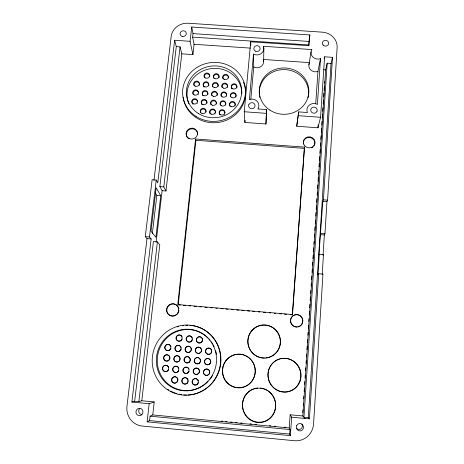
<?xml version="1.0" encoding="UTF-8"?>
<svg xmlns="http://www.w3.org/2000/svg" width="464" height="464" viewBox="0 0 464 464"><rect width="100%" height="100%" fill="white"/><g stroke="black" fill="none" stroke-linecap="round" stroke-linejoin="round"><path stroke-width="0.7" d="M263.366 48.36L263.395 46.284L311.883 49.567L311.715 49.845A6.931 6.374 3.5 0 0 312.724 56.886A6.931 6.374 3.5 0 0 320.172 58.783L320.496 58.667L317.388 104.406L317.074 104.243A7.07 6.629 5.4 0 0 309.302 105.125A7.07 6.629 5.4 0 0 307.267 112.213L307.394 112.526L298.665 111.894L296.722 126.237L317.956 127.797L320.566 117.288L324.603 56.805L332.502 57.339L323.425 199.839L322.845 201.33L318.925 254.91L319.29 254.237L323.46 254.579L322.207 274.514M263.651 61.625L263.848 48.54M190.095 41.302L174.621 40.252L176.274 46.615L180.061 46.87L181.789 53.836L192.925 54.601L190.095 41.302L191.707 27.034L309.813 34.945L309.036 45.716L250.705 41.801L244.25 111.749L244.87 122.432L265.947 123.981L266.574 109.574L257.897 108.947L258.071 108.657A7.006 6.589 -3.7 0 0 257.189 101.39A7.006 6.589 -3.7 0 0 249.719 99.424L249.383 99.54L253.518 54.091L253.82 54.247A6.879 6.339 -3.3 0 0 261.418 53.383A6.879 6.339 -3.3 0 0 263.517 46.586L263.395 46.284M266.574 109.574L265.947 123.981M323.072 255.252L324.348 234.993L324.945 233.804L326.963 201.654L327.578 200.164L337.137 47.635A15.811 14.517 3.7 0 0 322.323 32.161L188.256 23.235A15.596 14.285 -10.8 0 0 171.187 36.418L153.973 180.368M174.621 40.252L157.777 182.845L156.24 180.073L152.117 179.754L145.278 236.64L147.007 238.6L126.968 406.168A18.287 17.412 -72.6 0 0 142.222 426.056L294.524 440.725A18.548 17.754 75.8 0 0 313.565 423.887L322.95 274.108L318.698 273.754L309.413 418.859L308.287 417.67L331.047 63.452L332.502 57.339M319.29 254.237L317.968 274.874L318.698 273.754M302.766 412.624L302.957 409.729M303.247 405.397L303.386 403.228M303.676 398.889L303.868 396.001M304.152 391.662L304.343 388.774M304.633 384.436L304.825 381.541M305.063 377.928L305.254 375.04M305.538 370.701L305.73 367.813M306.02 363.474L306.211 360.586M306.449 356.973L306.64 354.078M306.924 349.74L307.168 346.127M307.406 342.513L307.597 339.625M307.881 335.286L308.073 332.398M308.311 328.785L308.548 325.171M308.792 321.558L308.983 318.664M309.268 314.325L309.459 311.437M309.697 307.823L309.935 304.21M310.178 300.597L310.416 296.983M310.654 293.37L310.845 290.476M311.129 286.143L311.321 283.249M311.564 279.635L311.802 276.022M312.04 272.409L312.231 269.52M312.516 265.182L312.707 262.288M312.951 258.674L313.188 255.061M313.426 251.447L313.664 247.834M313.902 244.221L314.093 241.332M314.383 236.994L314.575 234.105M314.812 230.492L315.05 226.873M315.288 223.259L315.479 220.371M315.769 216.033L316.007 212.419M316.199 209.531L316.436 205.917M316.674 202.304L316.918 198.691M317.156 195.077L317.347 192.183M317.585 188.57L317.823 184.956M318.06 181.343L318.304 177.729M318.542 174.116L318.733 171.222M319.017 166.889L319.255 163.276M319.447 160.382L319.69 156.768M319.928 153.155L320.166 149.541M320.404 145.928L320.595 143.04M320.833 139.42L321.076 135.807M321.314 132.194L321.552 128.58M321.79 124.967L322.028 121.353M322.271 117.74L322.509 114.127M322.7 111.238L322.938 107.625M323.176 104.006L323.414 100.392M323.657 96.779L323.895 93.165M324.087 90.277L324.324 86.664M324.562 83.05L324.661 81.606M304.97 418.435L302.835 415.976L325.67 69.878L327.184 63.185L331.047 63.452M327.184 63.185L303.949 417.258L308.287 417.67M317.956 127.797L318.153 124.92M147.117 421.851L290.383 435.644L289.687 434.072L290 429.548L150.081 416.179L149.588 420.604L147.117 421.851L149.164 403.697L154.21 401.94L152.76 414.932L150.081 416.179M290.383 435.644L291.665 417.177L290.151 414.775L302.835 415.976M315.717 103.866L317.944 71.41L320.496 58.667M290.151 314.662L292.32 314.847L304.465 147.14L195.559 138.991L177.764 304.552L292.517 314.546L304.465 147.14M290.708 431.01L289.229 427.953L290.151 414.775M309.813 34.945L308.56 44.933L192.63 37.12L193.018 33.628L191.707 27.034M296.722 126.237L298.665 111.894M250.827 99.221L253.744 66.961L253.518 54.091M244.87 122.432L245.067 120.286M195.559 138.991L195.912 140.261L178.24 304.912L180.409 305.097M192.925 54.601L194.074 44.283L192.63 37.12M160.753 195.727L155.898 237.284L151.003 231.2L156.153 187.787L160.753 195.727L156.844 195.419L155.376 192.972M156.107 242.307L162.127 190.675L159.86 186.586L176.274 46.615M134.664 401.256L138.858 401.656L157.412 241.906L153.398 241.576L134.664 401.256L131.88 402.062L151.148 238.943L149.483 236.988L145.278 236.64M162.127 190.675L165.979 190.982L163.798 186.893L180.061 46.87M138.858 401.656L141.793 400.763L159.778 244.783L157.412 241.906M165.979 190.982L181.789 53.836M152.366 233.375L156.844 195.419M149.483 236.988L156.24 180.073M308.914 64.74L311.071 51.748M324.168 58.824L324.603 56.805M309.534 62.913L309.691 62.64L263.216 59.45M292.32 314.847L292.517 314.546M317.944 71.41L317.631 71.52A6.641 6.136 3.7 0 1 310.671 69.873A6.641 6.136 3.7 0 1 309.32 63.348M193.018 33.628L308.815 41.435M194.074 44.283L250.409 48.111M323.773 69.751L325.67 69.878M244.25 111.749L266.255 113.349M298.387 115.681L320.566 117.288M195.912 140.261L304.204 148.376M159.86 186.586L163.798 186.893M323.425 199.839L327.578 200.164M322.845 201.33L326.963 201.654M320.786 233.467L324.945 233.804M320.23 234.656L324.348 234.993M147.007 238.6L151.148 238.943M183.297 305.353L185.461 305.538M189.074 305.851L190.518 305.979M194.126 306.292L196.289 306.484M199.903 306.797L201.347 306.924M204.955 307.238L207.124 307.429M210.731 307.742L212.176 307.864M215.789 308.183L217.233 308.305M220.841 308.624L223.004 308.809M225.893 309.065L228.062 309.25M231.669 309.563L233.114 309.691M236.727 310.004L238.89 310.196M241.779 310.445L243.942 310.636M247.556 310.95L249.719 311.135M252.607 311.39L254.777 311.576M258.384 311.895L259.828 312.017M263.436 312.336L265.605 312.521M269.213 312.835L270.657 312.962M274.27 313.275L275.715 313.403M279.322 313.716L281.491 313.908M284.38 314.157L286.543 314.348M141.793 400.763L154.21 401.94M131.88 402.062L149.164 403.697M291.665 417.177L309.413 418.859M221.264 421.103L222.703 421.237M225.574 421.509L227.012 421.648M230.602 421.991L232.041 422.13M235.631 422.472L237.063 422.605M240.659 422.953L242.092 423.087M249.997 423.841L251.43 423.98M255.026 424.322L256.459 424.456M269.387 425.691L270.825 425.83M274.415 426.172L275.854 426.306M284.473 427.129L285.911 427.269M152.76 414.932L289.229 427.953M149.588 420.604L289.687 434.072M253.744 66.961L254.034 67.112A6.595 6.107 -3.2 0 0 261.319 66.288A6.595 6.107 -3.2 0 0 263.332 59.74M250.705 41.801L250.792 45.31M189.84 325.363A34.962 33.953 -72.7 0 1 220.905 360.563A34.962 33.953 -72.7 0 1 187.903 394.98M186.528 395.021A34.962 33.953 -72.7 0 1 183.756 394.922M181.679 394.696A34.962 33.953 -72.7 0 1 178.971 394.197M176.975 393.675A34.962 33.953 -72.7 0 1 170.595 391.048M168.809 390.009A34.962 33.953 -72.7 0 1 167.649 389.25M177.103 326.911A34.962 33.953 -72.7 0 1 178.402 326.523M182.41 325.658A34.962 33.953 -72.7 0 1 183.761 325.479M185.78 325.316A34.962 33.953 -72.7 0 1 187.804 325.276M208.087 381.408A30.63 29.748 -72.8 0 1 165.979 382.017A30.63 29.748 -72.8 0 1 165.944 338.882A30.63 29.748 -72.8 0 1 208.052 338.001M209.038 339.027A30.63 29.748 -72.8 0 1 209.96 340.089M211.259 341.777A30.63 29.748 -72.8 0 1 212.442 343.569M213.162 344.81A30.63 29.748 -72.8 0 1 214.119 346.724M215.638 350.761A30.63 29.748 -72.8 0 1 216.456 354.276M212.541 375.556A30.63 29.748 -72.8 0 1 209.444 379.912M293.086 325.885A6.235 6.119 56.2 0 1 292.517 316.17A6.235 6.119 56.2 0 1 302.029 318.008A6.235 6.119 56.2 0 1 298.219 326.876M297.163 327.05A6.235 6.119 56.2 0 1 293.538 326.18M303.369 144.084A5.823 5.522 6.6 0 1 310.074 137.535A5.823 5.522 6.6 0 1 313.966 145.986M312.985 147.082A5.823 5.522 6.6 0 1 311.744 147.9M188.825 103.808A27.457 25.688 -8.9 0 1 209.548 68.875A27.457 25.688 -8.9 0 1 241.831 93.809M243.519 82.343A31.332 29.302 -8.9 0 1 221.647 121.794A31.332 29.302 -8.9 0 1 183.205 97.173M176.245 315.039A6.171 6.02 -55.5 0 1 167.637 313.258A6.171 6.02 -55.5 0 1 170.102 304.651A6.171 6.02 -55.5 0 1 178.42 307.429M178.611 307.922A6.171 6.02 -55.5 0 1 178.866 308.949M178.901 310.549A6.171 6.02 -55.5 0 1 178.698 311.599M178.524 312.11A6.171 6.02 -55.5 0 1 177.764 313.531M177.434 313.954A6.171 6.02 -55.5 0 1 176.668 314.714M188.628 138.742A5.754 5.446 -13.8 0 1 189.66 129.311A5.754 5.446 -13.8 0 1 197.71 134.659M200.674 342.803A3.12 3.051 -71.1 0 1 196.643 340.965A3.12 3.051 -71.1 0 1 198.714 336.939A3.12 3.051 -71.1 0 1 202.524 339.196M202.559 340.414A3.12 3.051 -71.1 0 1 200.895 342.699M191.325 341.4A3.12 3.045 -68.1 0 1 186.795 340.686A3.12 3.045 -68.1 0 1 188.152 336.197A3.12 3.045 -68.1 0 1 192.328 338.076M192.351 339.764A3.12 3.045 -68.1 0 1 191.504 341.231M181.209 340.472A3.12 3.039 -65.7 0 1 177.074 340.303A3.12 3.039 -65.7 0 1 176.993 336.093A3.12 3.039 -65.7 0 1 181.117 335.594M181.302 335.745A3.12 3.039 -65.7 0 1 182.12 336.922M182.161 339.068A3.12 3.039 -65.7 0 1 181.389 340.309M168.652 350.587A3.138 3.045 -66.1 0 1 165.143 348.638A3.138 3.045 -66.1 0 1 166.663 344.787A3.138 3.045 -66.1 0 1 170.566 345.726M170.694 345.935A3.138 3.045 -66.1 0 1 170.972 346.602M170.984 348.302A3.138 3.045 -66.1 0 1 170.59 349.201M170.45 349.404A3.138 3.045 -66.1 0 1 170.3 349.595M170.131 349.775A3.138 3.045 -66.1 0 1 169.754 350.088M169.551 350.221A3.138 3.045 -66.1 0 1 168.884 350.523M179.701 351.144A3.138 3.051 -68.2 0 1 175.56 350.14A3.138 3.051 -68.2 0 1 176.517 345.866A3.138 3.051 -68.2 0 1 180.705 346.643M180.832 346.852A3.138 3.051 -68.2 0 1 181.175 347.756M181.186 348.974A3.138 3.051 -68.2 0 1 180.45 350.511M180.281 350.691A3.138 3.051 -68.2 0 1 179.904 351.004M190.449 351.613A3.138 3.057 -70.7 0 1 185.472 350.552A3.138 3.057 -70.7 0 1 188.413 346.248A3.138 3.057 -70.7 0 1 191.139 350.598M190.907 351.039A3.138 3.057 -70.7 0 1 190.617 351.434M200.651 352.512A3.138 3.062 -73.6 0 1 195.657 351.492A3.138 3.062 -73.6 0 1 198.551 347.165A3.138 3.062 -73.6 0 1 201.33 351.497M201.103 351.938A3.138 3.062 -73.6 0 1 200.813 352.333M210.813 353.469A3.138 3.068 -77 0 1 205.726 352.054A3.138 3.068 -77 0 1 209.415 348.162A3.138 3.068 -77 0 1 210.981 353.295M168.647 360.499A3.161 3.057 -68.2 0 1 164.331 359.728A3.161 3.057 -68.2 0 1 165.294 355.314A3.161 3.057 -68.2 0 1 169.557 356.311M169.667 356.526A3.161 3.057 -68.2 0 1 169.795 358.927M169.604 359.38A3.161 3.057 -68.2 0 1 169.337 359.803M169.186 359.994A3.161 3.057 -68.2 0 1 168.838 360.342M178.808 361.439A3.161 3.062 -70.4 0 1 174.128 359.82A3.161 3.062 -70.4 0 1 177.167 355.731A3.161 3.062 -70.4 0 1 179.968 359.878M179.771 360.331A3.161 3.062 -70.4 0 1 179.51 360.748M179.353 360.946A3.161 3.062 -70.4 0 1 179 361.288M189.005 362.372A3.161 3.068 -72.8 0 1 184.318 360.748A3.161 3.068 -72.8 0 1 187.346 356.654A3.161 3.068 -72.8 0 1 190.165 360.806M189.967 361.265A3.161 3.068 -72.8 0 1 189.706 361.682M189.55 361.874A3.161 3.068 -72.8 0 1 189.202 362.222M199.781 362.784A3.161 3.074 -75.6 0 1 194.706 362.164A3.161 3.074 -75.6 0 1 197.27 357.593A3.161 3.074 -75.6 0 1 200.384 361.711M200.193 362.169A3.161 3.074 -75.6 0 1 199.932 362.593M168.206 370.289A3.178 3.068 -70.1 0 1 163.705 370.829A3.178 3.068 -70.1 0 1 163.635 366.183A3.178 3.068 -70.1 0 1 168.148 366.374M168.42 366.775A3.178 3.068 -70.1 0 1 168.629 367.215M168.664 369.408A3.178 3.068 -70.1 0 1 168.345 370.081M178.402 371.246A3.178 3.074 -72.2 0 1 173.896 371.751A3.178 3.074 -72.2 0 1 173.849 367.099A3.178 3.074 -72.2 0 1 178.367 367.326M178.64 367.732A3.178 3.074 -72.2 0 1 178.843 368.178M178.866 370.371A3.178 3.074 -72.2 0 1 178.547 371.043M189.103 371.287A3.178 3.08 -74.6 0 1 184.394 372.911A3.178 3.08 -74.6 0 1 184.289 367.836A3.178 3.08 -74.6 0 1 189.057 369.089M197.333 374.262A3.178 3.086 -77.2 0 1 193.494 372.296A3.178 3.086 -77.2 0 1 195.356 368.277A3.178 3.086 -77.2 0 1 199.294 370.028M199.439 370.504A3.178 3.086 -77.2 0 1 199.416 371.989M199.259 372.459A3.178 3.086 -77.2 0 1 197.56 374.175M209.508 373.427A3.178 3.091 -80.1 0 1 204.81 374.738A3.178 3.091 -80.1 0 1 204.711 369.75A3.178 3.091 -80.1 0 1 209.455 370.771M209.554 370.997A3.178 3.091 -80.1 0 1 209.6 373.195M177.434 381.605A3.196 3.086 -73.8 0 1 172.77 382.319A3.196 3.086 -73.8 0 1 172.91 377.47A3.196 3.086 -73.8 0 1 177.532 378.276M177.642 378.496A3.196 3.086 -73.8 0 1 177.666 381.164M186.667 383.589A3.196 3.091 -76.1 0 1 182.474 382.597A3.196 3.091 -76.1 0 1 183.396 378.23A3.196 3.091 -76.1 0 1 187.636 378.995M187.885 379.419A3.196 3.091 -76.1 0 1 188.169 380.37M188.152 381.367A3.196 3.091 -76.1 0 1 187.415 382.945M187.247 383.125A3.196 3.091 -76.1 0 1 186.876 383.45M197.832 383.722A3.202 3.097 -78.6 0 1 193.761 384.569A3.202 3.097 -78.6 0 1 192.572 380.486A3.202 3.097 -78.6 0 1 196.394 378.786M196.62 378.879A3.202 3.097 -78.6 0 1 197.919 379.964M198.047 380.173A3.202 3.097 -78.6 0 1 198.337 380.857M198.366 382.591A3.202 3.097 -78.6 0 1 197.977 383.513M192.253 103.327A2.836 2.656 -11.9 0 1 194.103 99.551A2.836 2.656 -11.9 0 1 197.629 101.894M197.397 103.124A2.836 2.656 -11.9 0 1 197.299 103.315M192.914 104.145A2.836 2.656 -11.9 0 1 192.757 104M192.473 103.681A2.836 2.656 -11.9 0 1 192.357 103.507M193.447 94.842A2.83 2.645 -11.4 0 1 194.857 90.793A2.83 2.645 -11.4 0 1 198.586 93.061M198.348 94.285A2.83 2.645 -11.4 0 1 198.256 94.476M194.41 86.049A2.819 2.627 -11 0 1 196.028 81.966A2.819 2.627 -11 0 1 199.526 84.692M199.3 85.498A2.819 2.627 -11 0 1 199.207 85.683M200.535 112.52A2.848 2.68 -11 0 1 203.093 109.011A2.848 2.68 -11 0 1 206.051 112.102M201.486 103.623A2.842 2.662 -10.6 0 1 204.032 100.131A2.842 2.662 -10.6 0 1 206.985 103.199M202.147 104.684A2.842 2.662 -10.6 0 1 202.002 104.528M201.747 104.191A2.842 2.662 -10.6 0 1 201.643 104.006M202.693 95.34A2.83 2.645 -10.2 0 1 204.641 91.35A2.83 2.645 -10.2 0 1 207.913 94.354M203.093 95.828A2.83 2.645 -10.2 0 1 202.948 95.677M203.365 85.979A2.825 2.633 -9.8 0 1 205.9 82.534A2.825 2.633 -9.8 0 1 208.835 85.562M204.032 87.029A2.825 2.633 -9.8 0 1 203.882 86.878M203.632 86.542A2.825 2.633 -9.8 0 1 203.441 86.176M204.299 77.239A2.813 2.616 -9.5 0 1 206.828 73.811A2.813 2.616 -9.5 0 1 209.757 76.821M204.566 77.795A2.813 2.616 -9.5 0 1 204.375 77.43M209.902 112.972A2.848 2.68 -9.7 0 1 212.326 109.719A2.848 2.68 -9.7 0 1 215.528 112.189M215.528 112.398A2.848 2.68 -9.7 0 1 215.429 113.03M215.064 113.802A2.848 2.68 -9.7 0 1 214.936 113.976M210.331 113.929A2.848 2.68 -9.7 0 1 209.954 113.175M210.83 104.098A2.842 2.668 -9.3 0 1 213.655 100.804A2.842 2.668 -9.3 0 1 216.346 104.087M211.05 104.69A2.842 2.668 -9.3 0 1 210.888 104.301M211.967 95.833A2.83 2.651 -8.9 0 1 214.339 91.976A2.83 2.651 -8.9 0 1 217.187 95.433M212.663 86.443A2.825 2.633 -8.6 0 1 215.574 83.184A2.825 2.633 -8.6 0 1 218.08 86.629M212.877 87.029A2.825 2.633 -8.6 0 1 212.715 86.646M213.568 77.697A2.813 2.622 -8.3 0 1 216.363 74.455A2.813 2.622 -8.3 0 1 219.037 77.679M213.782 78.277A2.813 2.622 -8.3 0 1 213.695 78.085M219.571 114.289A2.854 2.685 -8.3 0 1 221.508 110.449A2.854 2.685 -8.3 0 1 224.976 113.059M224.408 114.637A2.854 2.685 -8.3 0 1 224.269 114.805M219.936 114.811A2.854 2.685 -8.3 0 1 219.681 114.469M220.377 105.177A2.842 2.668 -8 0 1 222.505 101.535A2.842 2.668 -8 0 1 225.858 104.145M225.707 104.974A2.842 2.668 -8 0 1 225.626 105.171M226.647 95.909A2.836 2.656 -7.7 0 1 226.502 96.303M221.27 96.315A2.836 2.656 -7.7 0 1 223.068 92.771A2.836 2.656 -7.7 0 1 226.664 94.668M227.586 86.687A2.825 2.639 -7.4 0 1 227.372 87.493M222.152 87.505A2.825 2.639 -7.4 0 1 222.024 87.11M221.983 86.907A2.825 2.639 -7.4 0 1 224.489 83.868A2.825 2.639 -7.4 0 1 227.592 86.269M222.865 78.149A2.819 2.622 -7.2 0 1 225.69 75.11A2.819 2.622 -7.2 0 1 228.421 78.132M223.225 79.112A2.819 2.622 -7.2 0 1 222.958 78.549M229.674 105.461A2.848 2.674 -6.6 0 1 232.261 102.167A2.848 2.674 -6.6 0 1 235.277 105.038M235.062 105.85A2.848 2.674 -6.6 0 1 234.964 106.041M230.127 106.413A2.848 2.674 -6.6 0 1 229.9 106.053M230.596 96.796A2.836 2.656 -6.4 0 1 233.114 93.316A2.836 2.656 -6.4 0 1 236.095 96.379M235.909 96.976A2.836 2.656 -6.4 0 1 235.816 97.167M236.895 87.76A2.83 2.639 -6.2 0 1 236.831 87.963M231.983 88.873A2.83 2.639 -6.2 0 1 231.727 88.543M231.617 88.357A2.83 2.639 -6.2 0 1 233.415 84.61A2.83 2.639 -6.2 0 1 236.971 86.936M259.411 95.091A24.656 23.055 0.7 0 1 285.285 69.635A24.656 23.055 0.7 0 1 308.003 97.666M259.823 97.475A24.656 23.055 0.7 0 1 259.585 96.286M264.358 358.069A16.478 16.205 77.1 0 1 249.736 333.889A16.478 16.205 77.1 0 1 277.547 332.479A16.478 16.205 77.1 0 1 265.721 357.999M260.466 388.066A17.127 16.524 83.2 0 1 273.917 412.769A17.127 16.524 83.2 0 1 246.906 416.602A17.127 16.524 83.2 0 1 253.037 389.116M253.68 388.878A17.127 16.524 83.2 0 1 257.717 388.037M301.913 423.922A3.637 3.48 75.4 0 1 296.693 428.521M141.943 414.491A3.584 3.41 -72.7 0 1 139.757 408.372M316.958 111.308L316.854 111.522A3.231 3.028 5.4 0 1 314.998 113.036L314.754 113.1A3.231 3.028 5.4 0 1 312.765 112.955L312.533 112.856A3.231 3.028 5.4 0 1 311.831 107.851A3.231 3.028 5.4 0 1 317.016 109.208L317.086 109.44A3.231 3.028 5.4 0 1 316.958 111.308M248.994 104.313L248.89 104.528A3.202 3.01 -3.7 0 0 248.716 106.384L248.785 106.61A3.202 3.01 -3.7 0 0 250.363 108.361L250.595 108.46A3.202 3.01 -3.7 0 0 252.567 108.605L252.81 108.541A3.202 3.01 -3.7 0 0 254.289 103.716A3.202 3.01 -3.7 0 0 248.994 104.313M204.659 389.511A35.177 34.156 -72.6 0 0 202.443 328.831A35.177 34.156 -72.6 0 0 152.215 362.019A35.177 34.156 -72.6 0 0 204.659 389.511M205.651 383.426A30.908 30.015 -72.6 0 0 196.875 330.942A30.908 30.015 -72.6 0 0 156.757 365.731A30.908 30.015 -72.6 0 0 205.651 383.426M290.574 320.096A6.252 6.142 56.2 0 0 299.35 326.407A6.252 6.142 56.2 0 0 300.26 315.694A6.252 6.142 56.2 0 0 290.574 320.096M304.9 146.032A5.841 5.539 6.6 0 0 314.766 144.06A5.841 5.539 6.6 0 0 307.928 136.909A5.841 5.539 6.6 0 0 304.9 146.032M193.552 103.884A2.848 2.662 -11.9 0 0 197.438 100.955A2.848 2.662 -11.9 0 0 192.891 99.313A2.848 2.662 -11.9 0 0 193.552 103.884M194.52 95.01A2.836 2.651 -11.4 0 0 198.401 92.104A2.836 2.651 -11.4 0 0 193.865 90.468A2.836 2.651 -11.4 0 0 194.52 95.01M195.483 86.194A2.83 2.633 -11 0 0 199.352 83.3A2.83 2.633 -11 0 0 194.828 81.676A2.83 2.633 -11 0 0 195.483 86.194M202.026 113.494A2.854 2.685 -11 0 0 205.923 110.554A2.854 2.685 -11 0 0 201.353 108.895A2.854 2.685 -11 0 0 202.026 113.494M202.971 104.562A2.848 2.668 -10.6 0 0 206.857 101.639A2.848 2.668 -10.6 0 0 202.304 99.992A2.848 2.668 -10.6 0 0 202.971 104.562M203.916 95.683A2.836 2.651 -10.2 0 0 207.791 92.777A2.836 2.651 -10.2 0 0 203.244 91.141A2.836 2.651 -10.2 0 0 203.916 95.683M204.856 86.861A2.83 2.639 -9.8 0 0 208.719 83.961A2.83 2.639 -9.8 0 0 204.183 82.337A2.83 2.639 -9.8 0 0 204.856 86.861M205.784 78.085A2.825 2.622 -9.5 0 0 209.635 75.203A2.825 2.622 -9.5 0 0 205.117 73.59A2.825 2.622 -9.5 0 0 205.784 78.085M211.456 114.179A2.859 2.691 -9.7 0 0 215.389 111.273A2.859 2.691 -9.7 0 0 210.83 109.562A2.859 2.691 -9.7 0 0 211.456 114.179M212.408 105.247A2.848 2.674 -9.3 0 0 216.294 102.318A2.848 2.674 -9.3 0 0 211.723 100.671A2.848 2.674 -9.3 0 0 212.408 105.247M213.324 96.361A2.842 2.656 -8.9 0 0 217.193 93.45A2.842 2.656 -8.9 0 0 212.64 91.808A2.842 2.656 -8.9 0 0 213.324 96.361M214.235 87.528A2.83 2.639 -8.6 0 0 218.092 84.628A2.83 2.639 -8.6 0 0 213.55 83.004A2.83 2.639 -8.6 0 0 214.235 87.528M214.942 78.665A2.825 2.627 -8.3 0 0 219.008 76.067A2.825 2.627 -8.3 0 0 214.635 74.124A2.825 2.627 -8.3 0 0 214.942 78.665M220.76 114.799A2.859 2.691 -8.3 0 0 224.878 112.143A2.859 2.691 -8.3 0 0 220.446 110.142A2.859 2.691 -8.3 0 0 220.76 114.799M221.653 105.85A2.854 2.674 -8 0 0 225.759 103.211A2.854 2.674 -8 0 0 221.34 101.222A2.854 2.674 -8 0 0 221.653 105.85M222.546 96.953A2.842 2.662 -7.7 0 0 226.635 94.331A2.842 2.662 -7.7 0 0 222.227 92.359A2.842 2.662 -7.7 0 0 222.546 96.953M223.428 88.114A2.836 2.645 -7.4 0 0 227.505 85.498A2.836 2.645 -7.4 0 0 223.114 83.543A2.836 2.645 -7.4 0 0 223.428 88.114M224.309 79.321A2.825 2.627 -7.2 0 0 228.375 76.722A2.825 2.627 -7.2 0 0 223.99 74.779A2.825 2.627 -7.2 0 0 224.309 79.321M231.118 106.534A2.854 2.68 -6.6 0 0 235.219 103.89A2.854 2.68 -6.6 0 0 230.788 101.906A2.854 2.68 -6.6 0 0 231.118 106.534M231.983 97.631A2.842 2.662 -6.4 0 0 236.066 95.004A2.842 2.662 -6.4 0 0 231.646 93.032A2.842 2.662 -6.4 0 0 231.983 97.631M232.835 88.781A2.836 2.651 -6.2 0 0 236.913 86.165A2.836 2.651 -6.2 0 0 232.505 84.204A2.836 2.651 -6.2 0 0 232.835 88.781M198.174 113.355A27.689 25.88 -8.9 0 0 241.587 93.56A27.689 25.88 -8.9 0 0 202.374 68.556A27.689 25.88 -8.9 0 0 198.174 113.355M196.028 116.418A31.506 29.452 -8.9 0 0 245.398 93.832A31.506 29.452 -8.9 0 0 200.744 65.424A31.506 29.452 -8.9 0 0 196.028 116.418M201.196 342.328A3.132 3.062 -71.1 0 0 200.576 336.963A3.132 3.062 -71.1 0 0 196.313 340.257A3.132 3.062 -71.1 0 0 201.196 342.328M200.355 352.588A3.149 3.074 -73.5 0 0 199.323 347.263A3.149 3.074 -73.5 0 0 195.303 350.9A3.149 3.074 -73.5 0 0 200.355 352.588M199.317 363.074A3.167 3.086 -75.5 0 0 198.279 357.715A3.167 3.086 -75.5 0 0 194.254 361.375A3.167 3.086 -75.5 0 0 199.317 363.074M210.726 353.377A3.149 3.08 -76.9 0 0 209.345 348.128A3.149 3.08 -76.9 0 0 205.569 352.014A3.149 3.08 -76.9 0 0 210.726 353.377M209.734 363.857A3.173 3.091 -78.7 0 0 208.313 358.585A3.173 3.091 -78.7 0 0 204.554 362.523A3.173 3.091 -78.7 0 0 209.734 363.857M208.725 374.425A3.19 3.097 -80.1 0 0 207.304 369.112A3.19 3.097 -80.1 0 0 203.528 373.079A3.19 3.097 -80.1 0 0 208.725 374.425M198.447 373.456A3.19 3.091 -77.2 0 0 197.003 368.167A3.19 3.091 -77.2 0 0 193.25 372.157A3.19 3.091 -77.2 0 0 198.447 373.456M197.38 384.099A3.207 3.103 -78.5 0 0 195.976 378.757A3.207 3.103 -78.5 0 0 192.177 382.742A3.207 3.103 -78.5 0 0 197.38 384.099M190.994 341.429A3.132 3.057 -68.1 0 0 190.437 336.064A3.132 3.057 -68.1 0 0 186.145 339.317A3.132 3.057 -68.1 0 0 190.994 341.429M180.653 340.64A3.132 3.051 -65.6 0 0 180.484 335.252A3.132 3.051 -65.6 0 0 175.978 338.192A3.132 3.051 -65.6 0 0 180.653 340.64M169.348 350.134A3.149 3.051 -66 0 0 169.244 344.711A3.149 3.051 -66 0 0 164.697 347.629A3.149 3.051 -66 0 0 169.348 350.134M179.736 350.917A3.149 3.057 -68.1 0 0 179.191 345.523A3.149 3.057 -68.1 0 0 174.882 348.789A3.149 3.057 -68.1 0 0 179.736 350.917M189.051 362.158A3.167 3.08 -72.8 0 0 188.077 356.793A3.167 3.08 -72.8 0 0 184.017 360.418A3.167 3.08 -72.8 0 0 189.051 362.158M189.933 351.84A3.149 3.068 -70.6 0 0 189.376 346.44A3.149 3.068 -70.6 0 0 185.066 349.711A3.149 3.068 -70.6 0 0 189.933 351.84M178.634 361.381A3.167 3.068 -70.3 0 0 178.089 355.952A3.167 3.068 -70.3 0 0 173.762 359.24A3.167 3.068 -70.3 0 0 178.634 361.381M168.438 360.435A3.167 3.062 -68.2 0 0 167.869 355.018A3.167 3.062 -68.2 0 0 163.566 358.336A3.167 3.062 -68.2 0 0 168.438 360.435M167.295 370.956A3.19 3.074 -70.1 0 0 166.727 365.504A3.19 3.074 -70.1 0 0 162.406 368.839A3.19 3.074 -70.1 0 0 167.295 370.956M177.712 371.757A3.19 3.08 -72.2 0 0 176.755 366.363A3.19 3.08 -72.2 0 0 172.672 370.005A3.19 3.08 -72.2 0 0 177.712 371.757M187.995 372.685A3.19 3.086 -74.5 0 0 186.975 367.291A3.19 3.086 -74.5 0 0 182.926 370.974A3.19 3.086 -74.5 0 0 187.995 372.685M187.091 383.119A3.207 3.097 -76 0 0 185.658 377.8A3.207 3.097 -76 0 0 181.882 381.814A3.207 3.097 -76 0 0 187.091 383.119M176.598 382.359A3.207 3.091 -73.7 0 0 175.641 376.925A3.207 3.091 -73.7 0 0 171.541 380.59A3.207 3.091 -73.7 0 0 176.598 382.359M175.067 315.427A6.189 6.038 -55.4 0 0 176.21 304.831A6.189 6.038 -55.4 0 0 166.564 309.343A6.189 6.038 -55.4 0 0 175.067 315.427M189.764 138.759A5.771 5.458 -13.8 0 0 197.496 132.582A5.771 5.458 -13.8 0 0 188.181 129.433A5.771 5.458 -13.8 0 0 189.764 138.759M209.885 363.863A3.161 3.08 -78.8 0 0 208.469 358.602A3.161 3.08 -78.8 0 0 204.717 362.535A3.161 3.08 -78.8 0 0 209.885 363.863M269.462 367.871A16.861 16.385 74.1 0 0 285.894 391.912A16.861 16.385 74.1 0 0 297.778 365.62A16.861 16.385 74.1 0 0 269.462 367.871M225.8 361.004A16.75 16.333 89.4 0 0 237.081 387.608A16.75 16.333 89.4 0 0 253.907 364.298A16.849 16.431 89.4 0 0 225.603 360.975A16.849 16.431 89.4 0 0 236.947 387.747A16.849 16.431 89.4 0 0 253.872 364.292A16.75 16.333 89.4 0 0 225.8 361.004M269.862 110.107A24.795 23.171 0.6 0 0 308.769 93.165A24.795 23.171 0.6 0 0 273.569 70.128A24.795 23.171 0.6 0 0 269.862 110.107M255.525 51.162A3.144 2.9 -3.3 0 0 260.113 48.418A3.144 2.9 -3.3 0 0 255.281 46.151A3.144 2.9 -3.3 0 0 255.525 51.162M182.097 36.343A3.115 2.848 -11.1 0 0 186.244 33.066A3.115 2.848 -11.1 0 0 181.204 31.494A3.115 2.848 -11.1 0 0 182.097 36.343M323.17 45.118A3.161 2.894 4 0 0 328.529 44.173A3.161 2.894 4 0 0 324.899 40.374A3.161 2.894 4 0 0 323.17 45.118M141.079 415.129A3.666 3.486 -72.4 0 0 141.317 408.801A3.666 3.486 -72.4 0 0 135.946 411.91A3.666 3.486 -72.4 0 0 141.079 415.129M296.728 425.505A3.724 3.555 75.3 0 0 300.133 430.946A3.724 3.555 75.3 0 0 302.893 425.262A3.724 3.555 75.3 0 0 296.728 425.505M269.526 367.888A16.965 16.484 74.1 0 0 286.062 392.074A16.965 16.484 74.1 0 0 298.016 365.62A16.965 16.484 74.1 0 0 269.526 367.888M249.278 334.532A16.576 16.304 77.1 0 0 265.762 357.953A16.576 16.304 77.1 0 0 277.402 331.899A16.576 16.304 77.1 0 0 249.278 334.532M245.05 395.954A17.238 16.629 83.2 0 0 258.32 422.559A17.238 16.629 83.2 0 0 273.835 397.555A17.238 16.629 83.2 0 0 245.05 395.954"/></g></svg>
